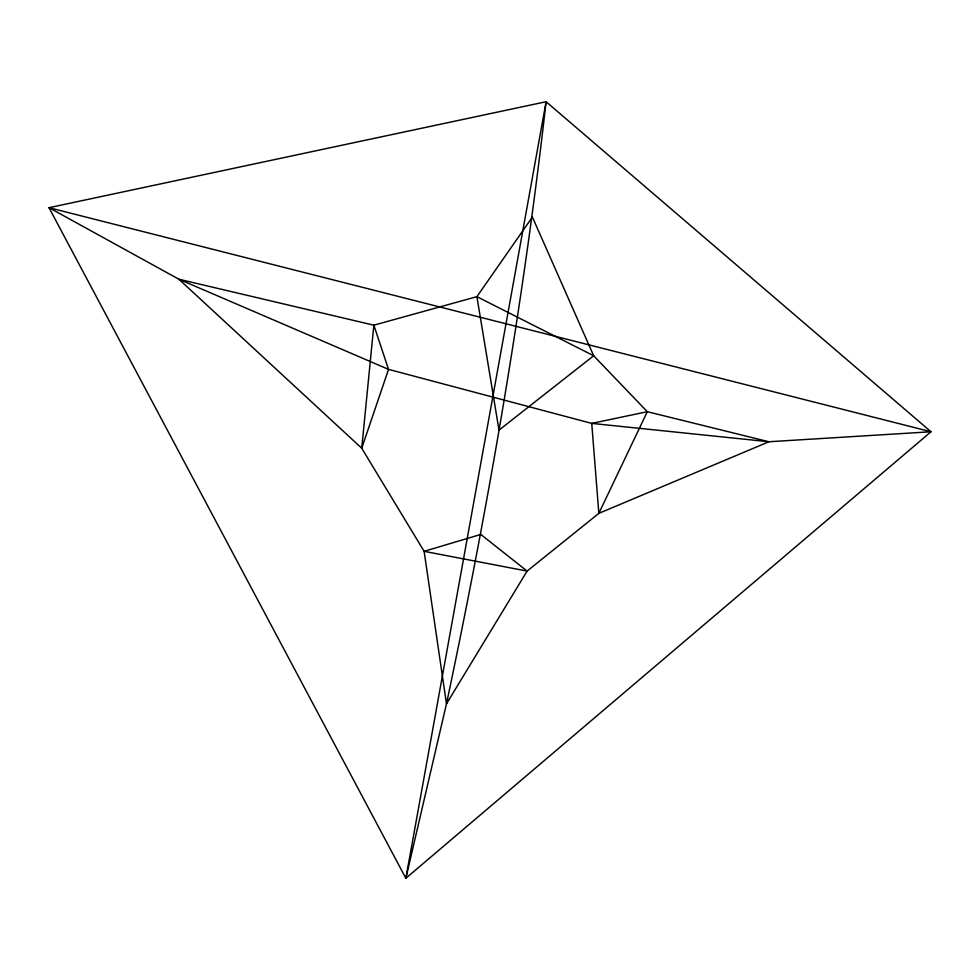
<?xml version="1.0" encoding="UTF-8"?>
<svg xmlns="http://www.w3.org/2000/svg" width="980" height="980" viewBox="0 0 980 980"><rect width="100%" height="100%" fill="white"/><g stroke="black" fill="none" stroke-linecap="round" stroke-linejoin="round"><path stroke-width="1.47" d="M373.846 325.188L361.73 448.228L424.12 551.324L446.464 703.861L405.855 878.276L49 207.686L546.105 101.724L931 431.764L405.855 878.276L546.105 101.724C523.161 303.947 488.579 504.786 446.464 703.861L527.105 571.083L598.841 513.349L768.933 441.747L931 431.764L49 207.686L178.924 279.251L388.533 369.374L591.736 423.397L768.933 441.747L647.302 411.698L591.736 423.397L598.841 513.349L647.302 411.698L593.672 355.765L476.905 296.658L373.846 325.188L178.924 279.251L361.73 448.228L388.533 369.374L373.846 325.188M532.397 217.058L476.905 296.658L499.004 430.134L593.672 355.765L532.397 217.058M480.8 534.443L424.12 551.324L527.105 571.083L480.8 534.443"/></g></svg>
